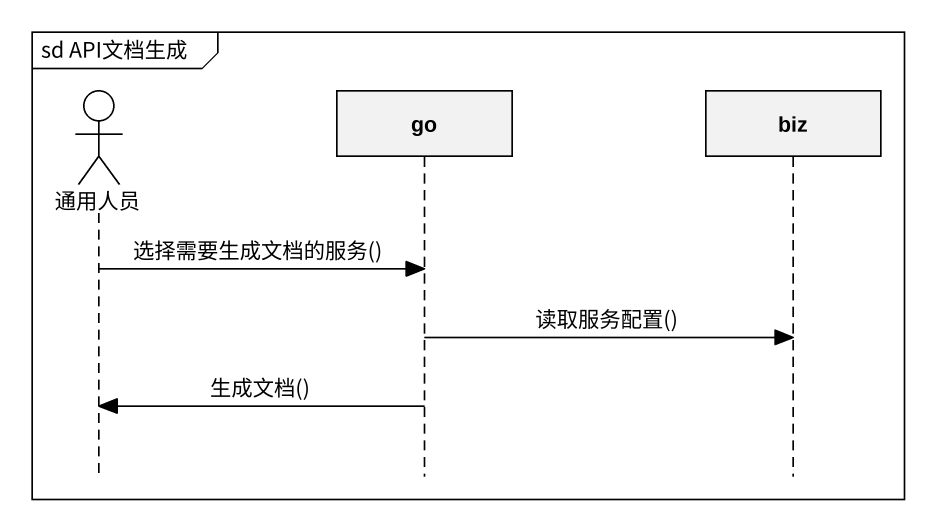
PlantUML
@startuml
mainframe sd API文档生成
hide footbox
actor 通用人员
participant go
participant biz

通用人员 -> go : 选择需要生成文档的服务()
go -> biz : 读取服务配置()
go -> 通用人员 : 生成文档()
@enduml
